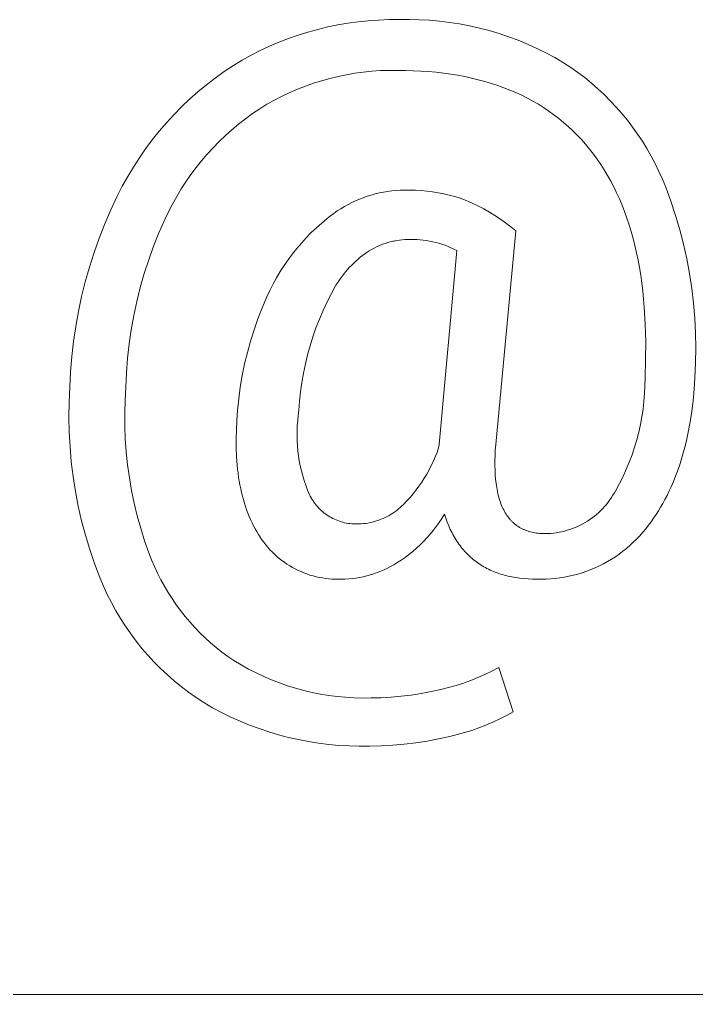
# Model space of a CAD drawing. Header units: millimetres. Extents: x 974 to 5700, y -47 to 3256.
# Drawn here: x 4299.4 to 4353.3, y 217.6 to 295.3 of the extents above; entities that cross this region are included whole.
import ezdxf

# ---------------------------------------------------------------- set-up
doc = ezdxf.new("R2010")
doc.units = ezdxf.units.MM
doc.header["$MEASUREMENT"] = 0
doc.layers.add('Domyślny', color=7, linetype='Continuous', true_color=0x000000)

msp = doc.modelspace()

# ---------------------------------------------------------------- linework, layer by layer
at = {"layer": 'Domyślny', "color": 18, "lineweight": 15, "true_color": 0x000000}
for p, q in [((4323.161, 294.539), (4323.954, 294.73)), ((4323.954, 294.73), (4324.753, 294.895)), ((4324.753, 294.895), (4325.558, 295.032)), ((4325.558, 295.032), (4326.366, 295.143)), ((4326.366, 295.143), (4327.178, 295.227)), ((4327.178, 295.227), (4327.992, 295.283)), ((4327.992, 295.283), (4328.807, 295.312)), ((4328.807, 295.312), (4329.623, 295.313)), ((4329.623, 295.313), (4330.432, 295.324)), ((4330.432, 295.324), (4331.241, 295.307)), ((4331.241, 295.307), (4332.049, 295.262)), ((4332.049, 295.262), (4332.855, 295.191)), ((4332.855, 295.191), (4333.658, 295.093)), ((4333.658, 295.093), (4334.457, 294.968)), ((4334.457, 294.968), (4335.252, 294.816)), ((4335.252, 294.816), (4336.041, 294.638)), ((4336.041, 294.638), (4336.823, 294.434)), ((4320.065, 293.512), (4320.826, 293.807)), ((4320.826, 293.807), (4321.596, 294.077)), ((4321.596, 294.077), (4322.374, 294.321)), ((4322.374, 294.321), (4323.161, 294.539)), ((4336.823, 294.434), (4337.599, 294.203)), ((4337.599, 294.203), (4338.366, 293.946)), ((4338.366, 293.946), (4339.124, 293.664)), ((4318.576, 292.845), (4319.315, 293.191)), ((4319.315, 293.191), (4320.065, 293.512)), ((4339.124, 293.664), (4339.873, 293.357)), ((4339.873, 293.357), (4340.61, 293.025)), ((4340.61, 293.025), (4341.336, 292.668)), ((4317.134, 292.08), (4317.849, 292.475)), ((4317.849, 292.475), (4318.576, 292.845)), ((4341.336, 292.668), (4342.05, 292.287)), ((4342.05, 292.287), (4342.75, 291.882)), ((4315.7, 291.172), (4316.434, 291.662)), ((4316.434, 291.662), (4317.134, 292.08)), ((4342.75, 291.882), (4343.324, 291.503)), ((4343.324, 291.503), (4343.884, 291.105)), ((4314.984, 290.658), (4315.7, 291.172)), ((4324.779, 290.787), (4324.118, 290.627)), ((4325.444, 290.924), (4324.779, 290.787)), ((4326.113, 291.039), (4325.444, 290.924)), ((4326.786, 291.131), (4326.113, 291.039)), ((4327.462, 291.2), (4326.786, 291.131)), ((4328.139, 291.245), (4327.462, 291.2)), ((4328.818, 291.268), (4328.139, 291.245)), ((4329.498, 291.268), (4328.818, 291.268)), ((4330.136, 291.262), (4329.498, 291.268)), ((4330.764, 291.244), (4330.136, 291.262)), ((4331.381, 291.213), (4330.764, 291.244)), ((4331.988, 291.17), (4331.381, 291.213)), ((4332.585, 291.115), (4331.988, 291.17)), ((4333.172, 291.048), (4332.585, 291.115)), ((4333.748, 290.968), (4333.172, 291.048)), ((4334.314, 290.876), (4333.748, 290.968)), ((4334.87, 290.772), (4334.314, 290.876)), ((4335.415, 290.655), (4334.87, 290.772)), ((4343.884, 291.105), (4344.431, 290.689)), ((4344.431, 290.689), (4344.963, 290.255)), ((4313.606, 289.557), (4314.286, 290.119)), ((4314.286, 290.119), (4314.984, 290.658)), ((4322.176, 290.014), (4321.543, 289.767)), ((4322.816, 290.241), (4322.176, 290.014)), ((4323.464, 290.445), (4322.816, 290.241)), ((4324.118, 290.627), (4323.464, 290.445)), ((4335.95, 290.526), (4335.415, 290.655)), ((4336.475, 290.385), (4335.95, 290.526)), ((4336.989, 290.232), (4336.475, 290.385)), ((4337.494, 290.066), (4336.989, 290.232)), ((4337.987, 289.888), (4337.494, 290.066)), ((4344.963, 290.255), (4345.481, 289.803)), ((4312.946, 288.972), (4313.606, 289.557)), ((4320.306, 289.208), (4319.702, 288.897)), ((4320.92, 289.498), (4320.306, 289.208)), ((4321.543, 289.767), (4320.92, 289.498)), ((4338.471, 289.698), (4337.987, 289.888)), ((4338.944, 289.496), (4338.471, 289.698)), ((4339.407, 289.281), (4338.944, 289.496)), ((4339.86, 289.054), (4339.407, 289.281)), ((4345.481, 289.803), (4345.983, 289.334)), ((4345.983, 289.334), (4346.47, 288.849)), ((4311.688, 287.736), (4312.307, 288.365)), ((4312.307, 288.365), (4312.946, 288.972)), ((4319.108, 288.566), (4318.527, 288.215)), ((4319.702, 288.897), (4319.108, 288.566)), ((4340.303, 288.815), (4339.86, 289.054)), ((4340.735, 288.564), (4340.303, 288.815)), ((4341.157, 288.3), (4340.735, 288.564)), ((4346.47, 288.849), (4346.94, 288.348)), ((4346.94, 288.348), (4347.393, 287.831)), ((4311.091, 287.087), (4311.688, 287.736)), ((4317.954, 287.824), (4317.394, 287.414)), ((4318.527, 288.215), (4317.954, 287.824)), ((4341.569, 288.024), (4341.157, 288.3)), ((4341.97, 287.736), (4341.569, 288.024)), ((4342.361, 287.435), (4341.97, 287.736)), ((4347.393, 287.831), (4347.828, 287.299)), ((4310.517, 286.418), (4311.091, 287.087)), ((4316.847, 286.986), (4316.315, 286.541)), ((4317.394, 287.414), (4316.847, 286.986)), ((4342.742, 287.122), (4342.361, 287.435)), ((4343.113, 286.797), (4342.742, 287.122)), ((4343.473, 286.46), (4343.113, 286.797)), ((4347.828, 287.299), (4348.246, 286.753)), ((4309.966, 285.729), (4310.517, 286.418)), ((4315.799, 286.077), (4315.297, 285.597)), ((4316.315, 286.541), (4315.799, 286.077)), ((4343.823, 286.111), (4343.473, 286.46)), ((4344.163, 285.749), (4343.823, 286.111)), ((4348.246, 286.753), (4348.645, 286.194)), ((4348.645, 286.194), (4349.025, 285.622)), ((4309.438, 285.023), (4309.966, 285.729)), ((4315.297, 285.597), (4314.812, 285.101)), ((4344.493, 285.375), (4344.163, 285.749)), ((4344.812, 284.988), (4344.493, 285.375)), ((4349.025, 285.622), (4349.386, 285.037)), ((4308.935, 284.298), (4309.438, 285.023)), ((4314.344, 284.589), (4313.893, 284.062)), ((4314.812, 285.101), (4314.344, 284.589)), ((4345.121, 284.592), (4344.812, 284.988)), ((4345.419, 284.184), (4345.121, 284.592)), ((4349.386, 285.037), (4349.727, 284.44)), ((4308.457, 283.557), (4308.935, 284.298)), ((4313.893, 284.062), (4313.459, 283.52)), ((4345.705, 283.765), (4345.419, 284.184)), ((4345.981, 283.335), (4345.705, 283.765)), ((4349.727, 284.44), (4350.048, 283.833)), ((4350.048, 283.833), (4350.349, 283.215)), ((4308.005, 282.8), (4308.457, 283.557)), ((4313.044, 282.964), (4312.647, 282.395)), ((4313.459, 283.52), (4313.044, 282.964)), ((4346.245, 282.894), (4345.981, 283.335)), ((4350.349, 283.215), (4350.629, 282.587)), ((4307.579, 282.028), (4308.005, 282.8)), ((4312.647, 282.395), (4312.269, 281.813)), ((4346.499, 282.441), (4346.245, 282.894)), ((4346.741, 281.978), (4346.499, 282.441)), ((4350.629, 282.587), (4350.888, 281.95)), ((4307.179, 281.242), (4307.579, 282.028)), ((4312.269, 281.813), (4311.911, 281.218)), ((4327.419, 281.331), (4327.74, 281.42)), ((4327.74, 281.42), (4328.064, 281.497)), ((4328.064, 281.497), (4328.391, 281.564)), ((4328.391, 281.564), (4328.72, 281.62)), ((4328.72, 281.62), (4329.051, 281.664)), ((4329.051, 281.664), (4329.382, 281.697)), ((4329.382, 281.697), (4329.715, 281.719)), ((4329.715, 281.719), (4330.048, 281.73)), ((4330.048, 281.73), (4330.5, 281.731)), ((4330.5, 281.731), (4330.952, 281.718)), ((4330.952, 281.718), (4331.403, 281.689)), ((4331.403, 281.689), (4331.854, 281.647)), ((4331.854, 281.647), (4332.302, 281.589)), ((4332.302, 281.589), (4332.748, 281.517)), ((4332.748, 281.517), (4333.192, 281.43)), ((4333.192, 281.43), (4333.632, 281.329)), ((4346.973, 281.503), (4346.741, 281.978)), ((4347.193, 281.017), (4346.973, 281.503)), ((4350.888, 281.95), (4351.3, 280.833)), ((4306.66, 280.143), (4307.179, 281.242)), ((4311.572, 280.613), (4311.254, 279.996)), ((4311.911, 281.218), (4311.572, 280.613)), ((4325.277, 280.414), (4325.569, 280.576)), ((4325.569, 280.576), (4325.866, 280.728)), ((4325.866, 280.728), (4326.168, 280.869)), ((4326.168, 280.869), (4326.475, 281)), ((4326.475, 281), (4326.786, 281.121)), ((4326.786, 281.121), (4327.1, 281.231)), ((4327.1, 281.231), (4327.419, 281.331)), ((4333.632, 281.329), (4334.07, 281.214)), ((4334.07, 281.214), (4334.503, 281.085)), ((4334.503, 281.085), (4334.983, 280.893)), ((4334.983, 280.893), (4335.457, 280.684)), ((4335.457, 280.684), (4335.923, 280.46)), ((4347.403, 280.52), (4347.193, 281.017)), ((4351.3, 280.833), (4351.674, 279.702)), ((4306.177, 279.027), (4306.66, 280.143)), ((4311.254, 279.996), (4310.956, 279.369)), ((4324.17, 279.672), (4324.438, 279.872)), ((4324.438, 279.872), (4324.711, 280.062)), ((4324.711, 280.062), (4324.991, 280.243)), ((4324.991, 280.243), (4325.277, 280.414)), ((4335.923, 280.46), (4336.382, 280.22)), ((4336.382, 280.22), (4336.832, 279.965)), ((4336.832, 279.965), (4337.274, 279.695)), ((4347.601, 280.012), (4347.403, 280.52)), ((4347.789, 279.492), (4347.601, 280.012)), ((4305.732, 277.896), (4306.177, 279.027)), ((4310.956, 279.369), (4310.496, 278.316)), ((4323.047, 278.725), (4323.472, 279.102)), ((4323.472, 279.102), (4323.91, 279.464)), ((4323.91, 279.464), (4324.17, 279.672)), ((4337.274, 279.695), (4337.706, 279.411)), ((4337.706, 279.411), (4338.128, 279.112)), ((4338.128, 279.112), (4338.54, 278.799)), ((4347.965, 278.962), (4347.789, 279.492)), ((4351.674, 279.702), (4352.01, 278.559)), ((4310.496, 278.316), (4310.071, 277.248)), ((4322.236, 277.927), (4322.635, 278.333)), ((4322.635, 278.333), (4323.047, 278.725)), ((4338.941, 278.472), (4337.336, 261.442)), ((4338.54, 278.799), (4338.941, 278.472)), ((4348.13, 278.42), (4347.965, 278.962)), ((4348.285, 277.867), (4348.13, 278.42)), ((4352.01, 278.559), (4352.308, 277.405)), ((4305.324, 276.751), (4305.732, 277.896)), ((4321.483, 277.076), (4321.852, 277.508)), ((4321.852, 277.508), (4322.236, 277.927)), ((4328.517, 277.474), (4328.417, 277.44)), ((4328.618, 277.507), (4328.517, 277.474)), ((4328.719, 277.538), (4328.618, 277.507)), ((4328.821, 277.568), (4328.719, 277.538)), ((4328.924, 277.595), (4328.821, 277.568)), ((4329.027, 277.621), (4328.924, 277.595)), ((4329.131, 277.645), (4329.027, 277.621)), ((4329.235, 277.667), (4329.131, 277.645)), ((4329.446, 277.706), (4329.235, 277.667)), ((4329.659, 277.738), (4329.446, 277.706)), ((4329.875, 277.763), (4329.659, 277.738)), ((4330.093, 277.781), (4329.875, 277.763)), ((4330.313, 277.792), (4330.093, 277.781)), ((4330.536, 277.795), (4330.313, 277.792)), ((4330.792, 277.794), (4330.536, 277.795)), ((4331.048, 277.784), (4330.792, 277.794)), ((4331.304, 277.766), (4331.048, 277.784)), ((4331.558, 277.74), (4331.304, 277.766)), ((4331.812, 277.705), (4331.558, 277.74)), ((4332.064, 277.663), (4331.812, 277.705)), ((4332.315, 277.611), (4332.064, 277.663)), ((4332.564, 277.552), (4332.315, 277.611)), ((4332.811, 277.485), (4332.564, 277.552)), ((4333.056, 277.409), (4332.811, 277.485)), ((4348.428, 277.303), (4348.285, 277.867)), ((4304.954, 275.593), (4305.324, 276.751)), ((4310.071, 277.248), (4309.682, 276.166)), ((4321.129, 276.632), (4321.483, 277.076)), ((4327.079, 276.767), (4326.897, 276.642)), ((4327.263, 276.884), (4327.079, 276.767)), ((4327.449, 276.995), (4327.263, 276.884)), ((4327.638, 277.098), (4327.449, 276.995)), ((4327.829, 277.194), (4327.638, 277.098)), ((4327.925, 277.239), (4327.829, 277.194)), ((4328.022, 277.283), (4327.925, 277.239)), ((4328.12, 277.325), (4328.022, 277.283)), ((4328.219, 277.365), (4328.12, 277.325)), ((4328.317, 277.403), (4328.219, 277.365)), ((4328.417, 277.44), (4328.317, 277.403)), ((4332.819, 261.442), (4334.235, 276.914)), ((4333.298, 277.326), (4333.056, 277.409)), ((4333.537, 277.234), (4333.298, 277.326)), ((4333.773, 277.135), (4333.537, 277.234)), ((4334.006, 277.028), (4333.773, 277.135)), ((4334.235, 276.914), (4334.006, 277.028)), ((4348.561, 276.728), (4348.428, 277.303)), ((4348.682, 276.142), (4348.561, 276.728)), ((4352.308, 277.405), (4352.566, 276.242)), ((4309.682, 276.166), (4309.329, 275.072)), ((4320.468, 275.707), (4320.791, 276.175)), ((4320.791, 276.175), (4321.129, 276.632)), ((4326.025, 275.911), (4325.857, 275.743)), ((4326.194, 276.072), (4326.025, 275.911)), ((4326.366, 276.225), (4326.194, 276.072)), ((4326.541, 276.371), (4326.366, 276.225)), ((4326.718, 276.51), (4326.541, 276.371)), ((4326.897, 276.642), (4326.718, 276.51)), ((4348.793, 275.544), (4348.682, 276.142)), ((4352.566, 276.242), (4352.785, 275.071)), ((4304.623, 274.424), (4304.954, 275.593)), ((4319.873, 274.739), (4320.162, 275.228)), ((4320.162, 275.228), (4320.468, 275.707)), ((4325.369, 275.197), (4325.211, 275.001)), ((4325.53, 275.387), (4325.369, 275.197)), ((4325.692, 275.569), (4325.53, 275.387)), ((4325.857, 275.743), (4325.692, 275.569)), ((4348.893, 274.936), (4348.793, 275.544)), ((4304.33, 273.244), (4304.623, 274.424)), ((4309.329, 275.072), (4309.013, 273.967)), ((4319.601, 274.24), (4319.873, 274.739)), ((4324.751, 274.369), (4324.603, 274.144)), ((4324.902, 274.587), (4324.751, 274.369)), ((4325.056, 274.797), (4324.902, 274.587)), ((4325.211, 275.001), (4325.056, 274.797)), ((4348.981, 274.316), (4348.893, 274.936)), ((4352.785, 275.071), (4352.964, 273.894)), ((4309.013, 273.967), (4308.735, 272.852)), ((4319.109, 273.215), (4319.346, 273.732)), ((4319.346, 273.732), (4319.601, 274.24)), ((4324.603, 274.144), (4324.239, 273.486)), ((4349.059, 273.685), (4348.981, 274.316)), ((4349.126, 273.043), (4349.059, 273.685)), ((4352.964, 273.894), (4353.104, 272.711)), ((4304.076, 272.055), (4304.33, 273.244)), ((4308.735, 272.852), (4308.493, 271.728)), ((4318.735, 272.351), (4319.109, 273.215)), ((4323.898, 272.817), (4323.58, 272.137)), ((4324.239, 273.486), (4323.898, 272.817)), ((4349.181, 272.39), (4349.126, 273.043)), ((4303.862, 270.859), (4304.076, 272.055)), ((4318.391, 271.475), (4318.735, 272.351)), ((4323.58, 272.137), (4323.285, 271.446)), ((4349.26, 271.05), (4349.181, 272.39)), ((4353.104, 272.711), (4353.204, 271.524)), ((4308.493, 271.728), (4308.289, 270.596)), ((4318.078, 270.588), (4318.391, 271.475)), ((4323.285, 271.446), (4323.013, 270.746)), ((4353.204, 271.524), (4353.263, 270.334)), ((4303.687, 269.656), (4303.862, 270.859)), ((4308.289, 270.596), (4308.124, 269.459)), ((4317.795, 269.69), (4318.078, 270.588)), ((4323.013, 270.746), (4322.765, 270.037)), ((4349.295, 269.665), (4349.26, 271.05)), ((4317.544, 268.784), (4317.795, 269.69)), ((4322.765, 270.037), (4322.541, 269.32)), ((4353.263, 270.334), (4353.283, 269.143)), ((4303.552, 268.448), (4303.687, 269.656)), ((4308.124, 269.459), (4307.996, 268.316)), ((4322.541, 269.32), (4322.341, 268.596)), ((4349.287, 268.236), (4349.295, 269.665)), ((4353.283, 269.143), (4353.262, 267.951)), ((4303.456, 267.236), (4303.552, 268.448)), ((4307.996, 268.316), (4307.907, 267.17)), ((4317.324, 267.869), (4317.544, 268.784)), ((4322.341, 268.596), (4322.165, 267.866)), ((4349.235, 266.762), (4349.287, 268.236)), ((4317.136, 266.946), (4317.324, 267.869)), ((4322.165, 267.866), (4322.014, 267.13)), ((4353.262, 267.951), (4353.201, 266.762)), ((4303.401, 266.022), (4303.456, 267.236)), ((4307.907, 267.17), (4307.856, 266.022)), ((4316.98, 266.018), (4317.136, 266.946)), ((4322.014, 267.13), (4321.888, 266.39)), ((4349.229, 266.137), (4349.235, 266.762)), ((4353.201, 266.762), (4353.143, 265.847)), ((4303.342, 264.831), (4303.401, 266.022)), ((4307.856, 266.022), (4307.795, 264.989)), ((4316.856, 265.086), (4316.98, 266.018)), ((4321.888, 266.39), (4321.787, 265.646)), ((4349.2, 265.512), (4349.229, 266.137)), ((4353.143, 265.847), (4353.061, 264.956)), ((4316.764, 264.149), (4316.856, 265.086)), ((4321.787, 265.646), (4321.71, 264.898)), ((4349.151, 264.889), (4349.2, 265.512)), ((4303.323, 263.638), (4303.342, 264.831)), ((4307.795, 264.989), (4307.769, 263.955)), ((4321.71, 264.898), (4321.659, 264.149)), ((4348.986, 263.651), (4349.079, 264.269)), ((4349.079, 264.269), (4349.151, 264.889)), ((4353.061, 264.956), (4352.957, 264.09)), ((4303.345, 262.446), (4303.323, 263.638)), ((4307.769, 263.955), (4307.776, 262.92)), ((4316.704, 263.372), (4316.764, 264.149)), ((4321.601, 263.75), (4321.556, 263.35)), ((4321.659, 264.149), (4321.601, 263.75)), ((4348.871, 263.036), (4348.986, 263.651)), ((4352.957, 264.09), (4352.83, 263.247)), ((4307.776, 262.92), (4307.818, 261.886)), ((4316.666, 262.616), (4316.704, 263.372)), ((4321.525, 262.948), (4321.507, 262.546)), ((4321.556, 263.35), (4321.525, 262.948)), ((4348.735, 262.426), (4348.871, 263.036)), ((4352.83, 263.247), (4352.679, 262.429)), ((4303.409, 261.255), (4303.345, 262.446)), ((4316.65, 261.881), (4316.666, 262.616)), ((4321.507, 262.546), (4321.502, 262.143)), ((4321.502, 262.143), (4321.512, 261.74)), ((4348.578, 261.821), (4348.735, 262.426)), ((4352.679, 262.429), (4352.506, 261.634)), ((4303.513, 260.067), (4303.409, 261.255)), ((4307.818, 261.886), (4307.893, 260.855)), ((4316.655, 261.168), (4316.65, 261.881)), ((4316.683, 260.477), (4316.655, 261.168)), ((4321.512, 261.74), (4321.534, 261.338)), ((4321.534, 261.338), (4321.571, 260.937)), ((4332.659, 260.814), (4332.787, 261.174)), ((4332.787, 261.174), (4332.819, 261.442)), ((4337.336, 261.442), (4337.305, 261.005)), ((4348.201, 260.63), (4348.4, 261.222)), ((4348.4, 261.222), (4348.578, 261.821)), ((4352.411, 261.246), (4352.311, 260.864)), ((4352.506, 261.634), (4352.411, 261.246)), ((4307.893, 260.855), (4308.002, 259.826)), ((4316.732, 259.806), (4316.683, 260.477)), ((4321.571, 260.937), (4321.62, 260.537)), ((4321.62, 260.537), (4321.684, 260.139)), ((4332.367, 260.108), (4332.518, 260.459)), ((4332.518, 260.459), (4332.659, 260.814)), ((4337.285, 260.581), (4337.274, 260.172)), ((4337.305, 261.005), (4337.285, 260.581)), ((4347.982, 260.044), (4348.201, 260.63)), ((4352.204, 260.488), (4352.092, 260.118)), ((4352.311, 260.864), (4352.204, 260.488)), ((4303.658, 258.883), (4303.513, 260.067)), ((4308.002, 259.826), (4308.145, 258.801)), ((4316.765, 259.479), (4316.732, 259.806)), ((4321.684, 260.139), (4321.76, 259.743)), ((4321.76, 259.743), (4321.85, 259.35)), ((4332.029, 259.423), (4332.203, 259.763)), ((4332.203, 259.763), (4332.367, 260.108)), ((4337.274, 260.172), (4337.273, 259.777)), ((4337.273, 259.777), (4337.282, 259.395)), ((4347.743, 259.467), (4347.982, 260.044)), ((4351.974, 259.754), (4351.85, 259.396)), ((4352.092, 260.118), (4351.974, 259.754)), ((4303.843, 257.705), (4303.658, 258.883)), ((4316.803, 259.157), (4316.765, 259.479)), ((4316.847, 258.841), (4316.803, 259.157)), ((4316.896, 258.53), (4316.847, 258.841)), ((4321.85, 259.35), (4321.953, 258.961)), ((4321.953, 258.961), (4322.069, 258.575)), ((4331.647, 258.761), (4331.843, 259.089)), ((4331.843, 259.089), (4332.029, 259.423)), ((4337.282, 259.395), (4337.301, 259.027)), ((4337.301, 259.027), (4337.33, 258.674)), ((4347.204, 258.339), (4347.483, 258.898)), ((4347.483, 258.898), (4347.743, 259.467)), ((4351.721, 259.044), (4351.586, 258.698)), ((4351.85, 259.396), (4351.721, 259.044)), ((4308.145, 258.801), (4308.321, 257.782)), ((4316.951, 258.224), (4316.896, 258.53)), ((4317.011, 257.924), (4316.951, 258.224)), ((4322.069, 258.575), (4322.198, 258.193)), ((4322.198, 258.193), (4322.339, 257.816)), ((4330.994, 257.82), (4331.222, 258.126)), ((4331.222, 258.126), (4331.439, 258.44)), ((4331.439, 258.44), (4331.647, 258.761)), ((4337.33, 258.674), (4337.369, 258.334)), ((4337.369, 258.334), (4337.392, 258.169)), ((4337.392, 258.169), (4337.417, 258.008)), ((4346.906, 257.79), (4347.204, 258.339)), ((4351.445, 258.358), (4351.298, 258.024)), ((4351.586, 258.698), (4351.445, 258.358)), ((4304.069, 256.534), (4303.843, 257.705)), ((4308.321, 257.782), (4308.531, 256.768)), ((4317.077, 257.629), (4317.011, 257.924)), ((4317.148, 257.339), (4317.077, 257.629)), ((4317.225, 257.055), (4317.148, 257.339)), ((4322.339, 257.816), (4322.493, 257.444)), ((4322.493, 257.444), (4322.558, 257.317)), ((4322.558, 257.317), (4322.627, 257.192)), ((4330.509, 257.23), (4330.756, 257.521)), ((4330.756, 257.521), (4330.994, 257.82)), ((4337.417, 258.008), (4337.445, 257.85)), ((4337.445, 257.85), (4337.476, 257.696)), ((4337.476, 257.696), (4337.509, 257.545)), ((4337.509, 257.545), (4337.544, 257.398)), ((4337.544, 257.398), (4337.582, 257.254)), ((4337.582, 257.254), (4337.622, 257.114)), ((4346.564, 257.213), (4346.684, 257.401)), ((4346.684, 257.401), (4346.798, 257.594)), ((4346.798, 257.594), (4346.906, 257.79)), ((4350.988, 257.375), (4350.824, 257.059)), ((4351.146, 257.696), (4350.988, 257.375)), ((4351.298, 258.024), (4351.146, 257.696)), ((4304.335, 255.372), (4304.069, 256.534)), ((4308.531, 256.768), (4308.773, 255.763)), ((4317.307, 256.776), (4317.225, 257.055)), ((4317.395, 256.502), (4317.307, 256.776)), ((4317.488, 256.234), (4317.395, 256.502)), ((4322.627, 257.192), (4322.7, 257.07)), ((4322.7, 257.07), (4322.777, 256.95)), ((4322.777, 256.95), (4322.858, 256.833)), ((4322.858, 256.833), (4322.943, 256.719)), ((4322.943, 256.719), (4323.032, 256.608)), ((4323.032, 256.608), (4323.125, 256.5)), ((4323.125, 256.5), (4323.222, 256.395)), ((4329.723, 256.424), (4329.856, 256.546)), ((4329.856, 256.546), (4329.985, 256.673)), ((4329.985, 256.673), (4330.252, 256.947)), ((4330.252, 256.947), (4330.509, 257.23)), ((4337.622, 257.114), (4337.665, 256.977)), ((4337.665, 256.977), (4337.71, 256.843)), ((4337.71, 256.843), (4337.758, 256.713)), ((4337.758, 256.713), (4337.808, 256.587)), ((4337.808, 256.587), (4337.861, 256.464)), ((4345.866, 256.34), (4346.018, 256.504)), ((4346.018, 256.504), (4346.163, 256.674)), ((4346.163, 256.674), (4346.303, 256.849)), ((4346.303, 256.849), (4346.436, 257.029)), ((4346.436, 257.029), (4346.564, 257.213)), ((4350.655, 256.75), (4350.48, 256.446)), ((4350.824, 257.059), (4350.655, 256.75)), ((4308.773, 255.763), (4309.049, 254.765)), ((4317.587, 255.971), (4317.488, 256.234)), ((4317.691, 255.713), (4317.587, 255.971)), ((4317.801, 255.461), (4317.691, 255.713)), ((4323.222, 256.395), (4323.322, 256.294)), ((4323.322, 256.294), (4323.425, 256.196)), ((4323.425, 256.196), (4323.532, 256.101)), ((4323.532, 256.101), (4323.642, 256.011)), ((4323.642, 256.011), (4323.755, 255.924)), ((4323.755, 255.924), (4323.871, 255.841)), ((4323.871, 255.841), (4323.989, 255.762)), ((4323.989, 255.762), (4324.111, 255.688)), ((4328.521, 255.628), (4328.682, 255.709)), ((4328.682, 255.709), (4328.841, 255.795)), ((4328.841, 255.795), (4328.997, 255.887)), ((4328.997, 255.887), (4329.149, 255.984)), ((4329.149, 255.984), (4329.298, 256.087)), ((4329.298, 256.087), (4329.444, 256.194)), ((4329.444, 256.194), (4329.585, 256.307)), ((4329.585, 256.307), (4329.723, 256.424)), ((4333.244, 255.886), (4333.039, 255.553)), ((4333.351, 255.568), (4333.244, 255.886)), ((4337.861, 256.464), (4337.916, 256.344)), ((4337.916, 256.344), (4337.974, 256.228)), ((4337.974, 256.228), (4338.034, 256.116)), ((4338.034, 256.116), (4338.097, 256.007)), ((4338.097, 256.007), (4338.162, 255.901)), ((4338.162, 255.901), (4338.23, 255.799)), ((4338.23, 255.799), (4338.3, 255.7)), ((4338.3, 255.7), (4338.372, 255.605)), ((4345.028, 255.6), (4345.206, 255.736)), ((4345.206, 255.736), (4345.379, 255.878)), ((4345.379, 255.878), (4345.547, 256.027)), ((4345.547, 256.027), (4345.709, 256.18)), ((4345.709, 256.18), (4345.866, 256.34)), ((4350.112, 255.857), (4349.92, 255.572)), ((4350.299, 256.149), (4350.112, 255.857)), ((4350.48, 256.446), (4350.299, 256.149)), ((4304.641, 254.219), (4304.335, 255.372)), ((4317.916, 255.214), (4317.801, 255.461)), ((4318.037, 254.973), (4317.916, 255.214)), ((4318.163, 254.737), (4318.037, 254.973)), ((4324.111, 255.688), (4324.235, 255.617)), ((4324.235, 255.617), (4324.361, 255.551)), ((4324.361, 255.551), (4324.489, 255.489)), ((4324.489, 255.489), (4324.619, 255.432)), ((4324.619, 255.432), (4324.752, 255.379)), ((4324.752, 255.379), (4324.886, 255.331)), ((4324.886, 255.331), (4325.021, 255.287)), ((4325.021, 255.287), (4325.158, 255.248)), ((4325.158, 255.248), (4325.297, 255.214)), ((4325.297, 255.214), (4325.436, 255.185)), ((4325.436, 255.185), (4325.576, 255.16)), ((4325.576, 255.16), (4325.717, 255.14)), ((4325.717, 255.14), (4325.859, 255.125)), ((4325.859, 255.125), (4326.001, 255.115)), ((4326.001, 255.115), (4326.143, 255.11)), ((4326.143, 255.11), (4326.286, 255.11)), ((4326.286, 255.11), (4326.428, 255.114)), ((4326.428, 255.114), (4326.609, 255.124)), ((4326.609, 255.124), (4326.789, 255.139)), ((4326.789, 255.139), (4326.969, 255.161)), ((4326.969, 255.161), (4327.147, 255.189)), ((4327.147, 255.189), (4327.325, 255.222)), ((4327.325, 255.222), (4327.501, 255.263)), ((4327.501, 255.263), (4327.676, 255.309)), ((4327.676, 255.309), (4327.849, 255.361)), ((4327.849, 255.361), (4328.02, 255.419)), ((4328.02, 255.419), (4328.189, 255.483)), ((4328.189, 255.483), (4328.356, 255.552)), ((4328.356, 255.552), (4328.521, 255.628)), ((4332.824, 255.228), (4332.597, 254.911)), ((4333.039, 255.553), (4332.824, 255.228)), ((4333.466, 255.259), (4333.351, 255.568)), ((4333.589, 254.961), (4333.466, 255.259)), ((4333.654, 254.816), (4333.589, 254.961)), ((4338.372, 255.605), (4338.447, 255.513)), ((4338.447, 255.513), (4338.486, 255.469)), ((4338.486, 255.469), (4338.525, 255.425)), ((4338.525, 255.425), (4338.565, 255.382)), ((4338.565, 255.382), (4338.605, 255.34)), ((4338.605, 255.34), (4338.646, 255.299)), ((4338.646, 255.299), (4338.688, 255.259)), ((4338.688, 255.259), (4338.73, 255.219)), ((4338.73, 255.219), (4338.773, 255.181)), ((4338.773, 255.181), (4338.816, 255.143)), ((4338.816, 255.143), (4338.86, 255.106)), ((4338.86, 255.106), (4338.905, 255.07)), ((4338.905, 255.07), (4338.95, 255.035)), ((4338.95, 255.035), (4338.996, 255.001)), ((4338.996, 255.001), (4339.042, 254.968)), ((4339.042, 254.968), (4339.09, 254.935)), ((4339.09, 254.935), (4339.137, 254.904)), ((4343.668, 254.832), (4343.873, 254.921)), ((4343.873, 254.921), (4344.075, 255.017)), ((4344.075, 255.017), (4344.274, 255.12)), ((4344.274, 255.12), (4344.469, 255.231)), ((4344.469, 255.231), (4344.659, 255.347)), ((4344.659, 255.347), (4344.846, 255.471)), ((4344.846, 255.471), (4345.028, 255.6)), ((4349.518, 255.02), (4349.295, 254.729)), ((4349.722, 255.293), (4349.518, 255.02)), ((4349.92, 255.572), (4349.722, 255.293)), ((4304.986, 253.077), (4304.641, 254.219)), ((4309.049, 254.765), (4309.357, 253.778)), ((4318.295, 254.506), (4318.163, 254.737)), ((4318.433, 254.28), (4318.295, 254.506)), ((4318.567, 254.064), (4318.433, 254.28)), ((4332.113, 254.3), (4331.855, 254.007)), ((4332.36, 254.601), (4332.113, 254.3)), ((4332.597, 254.911), (4332.36, 254.601)), ((4333.72, 254.673), (4333.654, 254.816)), ((4333.789, 254.533), (4333.72, 254.673)), ((4333.859, 254.396), (4333.789, 254.533)), ((4333.932, 254.26), (4333.859, 254.396)), ((4334.006, 254.128), (4333.932, 254.26)), ((4339.137, 254.904), (4339.186, 254.873)), ((4339.186, 254.873), (4339.235, 254.843)), ((4339.235, 254.843), (4339.284, 254.814)), ((4339.284, 254.814), (4339.335, 254.786)), ((4339.335, 254.786), (4339.385, 254.759)), ((4339.385, 254.759), (4339.437, 254.732)), ((4339.437, 254.732), (4339.489, 254.707)), ((4339.489, 254.707), (4339.542, 254.682)), ((4339.542, 254.682), (4339.595, 254.658)), ((4339.595, 254.658), (4339.649, 254.636)), ((4339.649, 254.636), (4339.704, 254.613)), ((4339.704, 254.613), (4339.759, 254.592)), ((4339.759, 254.592), (4339.871, 254.552)), ((4339.871, 254.552), (4339.986, 254.516)), ((4339.986, 254.516), (4340.103, 254.483)), ((4340.103, 254.483), (4340.223, 254.454)), ((4340.223, 254.454), (4340.345, 254.428)), ((4340.345, 254.428), (4340.47, 254.405)), ((4340.47, 254.405), (4340.597, 254.386)), ((4340.597, 254.386), (4340.727, 254.371)), ((4340.727, 254.371), (4340.859, 254.359)), ((4340.859, 254.359), (4340.994, 254.35)), ((4340.994, 254.35), (4341.131, 254.345)), ((4341.131, 254.345), (4341.271, 254.343)), ((4341.271, 254.343), (4341.494, 254.349)), ((4341.494, 254.349), (4341.718, 254.363)), ((4341.718, 254.363), (4341.94, 254.385)), ((4341.94, 254.385), (4342.162, 254.414)), ((4342.162, 254.414), (4342.383, 254.451)), ((4342.383, 254.451), (4342.602, 254.496)), ((4342.602, 254.496), (4342.82, 254.548)), ((4342.82, 254.548), (4343.035, 254.608)), ((4343.035, 254.608), (4343.249, 254.675)), ((4343.249, 254.675), (4343.46, 254.75)), ((4343.46, 254.75), (4343.668, 254.832)), ((4348.818, 254.171), (4348.565, 253.905)), ((4349.061, 254.446), (4348.818, 254.171)), ((4349.295, 254.729), (4349.061, 254.446)), ((4309.357, 253.778), (4309.697, 252.801)), ((4318.709, 253.853), (4318.567, 254.064)), ((4318.858, 253.648), (4318.709, 253.853)), ((4319.015, 253.447), (4318.858, 253.648)), ((4319.178, 253.252), (4319.015, 253.447)), ((4331.31, 253.448), (4331.024, 253.184)), ((4331.587, 253.723), (4331.31, 253.448)), ((4331.855, 254.007), (4331.587, 253.723)), ((4334.083, 253.998), (4334.006, 254.128)), ((4334.161, 253.87), (4334.083, 253.998)), ((4334.242, 253.745), (4334.161, 253.87)), ((4334.324, 253.622), (4334.242, 253.745)), ((4334.408, 253.502), (4334.324, 253.622)), ((4334.495, 253.385), (4334.408, 253.502)), ((4334.583, 253.27), (4334.495, 253.385)), ((4348.034, 253.399), (4347.755, 253.16)), ((4348.304, 253.648), (4348.034, 253.399)), ((4348.565, 253.905), (4348.304, 253.648)), ((4305.371, 251.948), (4304.986, 253.077)), ((4309.697, 252.801), (4309.908, 252.255)), ((4319.347, 253.062), (4319.178, 253.252)), ((4319.524, 252.879), (4319.347, 253.062)), ((4319.706, 252.701), (4319.524, 252.879)), ((4319.894, 252.531), (4319.706, 252.701)), ((4330.425, 252.684), (4330.113, 252.45)), ((4330.729, 252.929), (4330.425, 252.684)), ((4331.024, 253.184), (4330.729, 252.929)), ((4334.674, 253.157), (4334.583, 253.27)), ((4334.766, 253.047), (4334.674, 253.157)), ((4334.86, 252.94), (4334.766, 253.047)), ((4334.957, 252.835), (4334.86, 252.94)), ((4335.055, 252.732), (4334.957, 252.835)), ((4335.155, 252.633), (4335.055, 252.732)), ((4335.258, 252.535), (4335.155, 252.633)), ((4347.175, 252.712), (4346.873, 252.503)), ((4347.469, 252.931), (4347.175, 252.712)), ((4347.755, 253.16), (4347.469, 252.931)), ((4305.794, 250.833), (4305.371, 251.948)), ((4309.908, 252.255), (4310.137, 251.718)), ((4320.088, 252.366), (4319.894, 252.531)), ((4320.288, 252.209), (4320.088, 252.366)), ((4320.493, 252.058), (4320.288, 252.209)), ((4320.703, 251.915), (4320.493, 252.058)), ((4320.918, 251.779), (4320.703, 251.915)), ((4329.217, 251.862), (4328.962, 251.719)), ((4329.466, 252.014), (4329.217, 251.862)), ((4329.793, 252.226), (4329.466, 252.014)), ((4330.113, 252.45), (4329.793, 252.226)), ((4335.362, 252.44), (4335.258, 252.535)), ((4335.468, 252.348), (4335.362, 252.44)), ((4335.577, 252.258), (4335.468, 252.348)), ((4335.687, 252.171), (4335.577, 252.258)), ((4335.799, 252.086), (4335.687, 252.171)), ((4335.913, 252.004), (4335.799, 252.086)), ((4336.03, 251.924), (4335.913, 252.004)), ((4336.148, 251.847), (4336.03, 251.924)), ((4336.268, 251.772), (4336.148, 251.847)), ((4345.928, 251.94), (4345.6, 251.774)), ((4346.249, 252.116), (4345.928, 251.94)), ((4346.565, 252.304), (4346.249, 252.116)), ((4346.873, 252.503), (4346.565, 252.304)), ((4310.137, 251.718), (4310.384, 251.187)), ((4310.384, 251.187), (4310.648, 250.666)), ((4321.137, 251.65), (4320.918, 251.779)), ((4321.361, 251.529), (4321.137, 251.65)), ((4321.589, 251.416), (4321.361, 251.529)), ((4321.82, 251.311), (4321.589, 251.416)), ((4322.055, 251.214), (4321.82, 251.311)), ((4322.294, 251.125), (4322.055, 251.214)), ((4322.535, 251.044), (4322.294, 251.125)), ((4322.779, 250.972), (4322.535, 251.044)), ((4327.346, 251.052), (4327.064, 250.974)), ((4327.624, 251.14), (4327.346, 251.052)), ((4327.9, 251.237), (4327.624, 251.14)), ((4328.171, 251.343), (4327.9, 251.237)), ((4328.439, 251.459), (4328.171, 251.343)), ((4328.703, 251.585), (4328.439, 251.459)), ((4328.962, 251.719), (4328.703, 251.585)), ((4336.39, 251.7), (4336.268, 251.772)), ((4336.515, 251.631), (4336.39, 251.7)), ((4336.641, 251.563), (4336.515, 251.631)), ((4336.769, 251.499), (4336.641, 251.563)), ((4336.899, 251.437), (4336.769, 251.499)), ((4337.032, 251.377), (4336.899, 251.437)), ((4337.166, 251.32), (4337.032, 251.377)), ((4337.302, 251.266), (4337.166, 251.32)), ((4337.44, 251.214), (4337.302, 251.266)), ((4337.581, 251.165), (4337.44, 251.214)), ((4337.723, 251.118), (4337.581, 251.165)), ((4337.867, 251.073), (4337.723, 251.118)), ((4338.013, 251.032), (4337.867, 251.073)), ((4338.162, 250.992), (4338.013, 251.032)), ((4343.889, 251.118), (4343.535, 251.023)), ((4344.24, 251.226), (4343.889, 251.118)), ((4344.587, 251.345), (4344.24, 251.226)), ((4344.93, 251.476), (4344.587, 251.345)), ((4345.268, 251.619), (4344.93, 251.476)), ((4345.6, 251.774), (4345.268, 251.619)), ((4306.077, 250.159), (4305.794, 250.833)), ((4310.648, 250.666), (4310.93, 250.153)), ((4323.025, 250.908), (4322.779, 250.972)), ((4323.273, 250.852), (4323.025, 250.908)), ((4323.523, 250.805), (4323.273, 250.852)), ((4323.775, 250.767), (4323.523, 250.805)), ((4324.027, 250.738), (4323.775, 250.767)), ((4324.281, 250.717), (4324.027, 250.738)), ((4324.535, 250.705), (4324.281, 250.717)), ((4324.789, 250.702), (4324.535, 250.705)), ((4325.043, 250.707), (4324.789, 250.702)), ((4325.335, 250.715), (4325.043, 250.707)), ((4325.626, 250.733), (4325.335, 250.715)), ((4325.917, 250.762), (4325.626, 250.733)), ((4326.206, 250.8), (4325.917, 250.762)), ((4326.494, 250.848), (4326.206, 250.8)), ((4326.78, 250.906), (4326.494, 250.848)), ((4327.064, 250.974), (4326.78, 250.906)), ((4338.312, 250.956), (4338.162, 250.992)), ((4338.464, 250.921), (4338.312, 250.956)), ((4338.618, 250.89), (4338.464, 250.921)), ((4338.775, 250.861), (4338.618, 250.89)), ((4338.933, 250.834), (4338.775, 250.861)), ((4339.255, 250.788), (4338.933, 250.834)), ((4339.586, 250.753), (4339.255, 250.788)), ((4339.924, 250.728), (4339.586, 250.753)), ((4340.271, 250.712), (4339.924, 250.728)), ((4340.625, 250.707), (4340.271, 250.712)), ((4340.992, 250.703), (4340.625, 250.707)), ((4341.359, 250.711), (4340.992, 250.703)), ((4341.726, 250.732), (4341.359, 250.711)), ((4342.091, 250.765), (4341.726, 250.732)), ((4342.455, 250.811), (4342.091, 250.765)), ((4342.817, 250.869), (4342.455, 250.811)), ((4343.177, 250.94), (4342.817, 250.869)), ((4343.535, 251.023), (4343.177, 250.94)), ((4306.383, 249.494), (4306.077, 250.159)), ((4306.712, 248.841), (4306.383, 249.494)), ((4310.93, 250.153), (4311.228, 249.651)), ((4311.228, 249.651), (4311.543, 249.158)), ((4307.064, 248.2), (4306.712, 248.841)), ((4311.543, 249.158), (4311.874, 248.676)), ((4307.438, 247.571), (4307.064, 248.2)), ((4311.874, 248.676), (4312.22, 248.205)), ((4312.22, 248.205), (4312.583, 247.746)), ((4307.834, 246.956), (4307.438, 247.571)), ((4312.583, 247.746), (4312.96, 247.299)), ((4312.96, 247.299), (4313.352, 246.865)), ((4308.251, 246.355), (4307.834, 246.956)), ((4313.352, 246.865), (4313.758, 246.444)), ((4313.758, 246.444), (4314.177, 246.037)), ((4308.688, 245.768), (4308.251, 246.355)), ((4309.146, 245.198), (4308.688, 245.768)), ((4314.177, 246.037), (4314.61, 245.644)), ((4314.61, 245.644), (4315.056, 245.266)), ((4309.623, 244.643), (4309.146, 245.198)), ((4315.056, 245.266), (4315.514, 244.903)), ((4315.514, 244.903), (4315.984, 244.555)), ((4310.12, 244.106), (4309.623, 244.643)), ((4310.634, 243.586), (4310.12, 244.106)), ((4315.984, 244.555), (4316.465, 244.223)), ((4316.465, 244.223), (4317.044, 243.873)), ((4311.167, 243.084), (4310.634, 243.586)), ((4317.044, 243.873), (4317.635, 243.543)), ((4317.635, 243.543), (4318.237, 243.234)), ((4336.483, 243.116), (4337.04, 243.384)), ((4337.04, 243.384), (4337.588, 243.672)), ((4337.588, 243.672), (4338.721, 240.146)), ((4311.716, 242.601), (4311.167, 243.084)), ((4312.282, 242.138), (4311.716, 242.601)), ((4318.237, 243.234), (4318.849, 242.946)), ((4318.849, 242.946), (4319.471, 242.68)), ((4319.471, 242.68), (4320.102, 242.436)), ((4334.76, 242.429), (4335.342, 242.638)), ((4335.342, 242.638), (4335.917, 242.867)), ((4335.917, 242.867), (4336.483, 243.116)), ((4312.864, 241.695), (4312.282, 242.138)), ((4320.102, 242.436), (4320.741, 242.213)), ((4320.741, 242.213), (4321.388, 242.013)), ((4321.388, 242.013), (4322.041, 241.836)), ((4322.041, 241.836), (4322.699, 241.681)), ((4331.402, 241.599), (4332.192, 241.749)), ((4332.192, 241.749), (4332.976, 241.925)), ((4332.976, 241.925), (4333.576, 242.072)), ((4333.576, 242.072), (4334.172, 242.241)), ((4334.172, 242.241), (4334.76, 242.429)), ((4313.461, 241.272), (4312.864, 241.695)), ((4314.073, 240.87), (4313.461, 241.272)), ((4322.699, 241.681), (4323.363, 241.549)), ((4323.363, 241.549), (4324.031, 241.44)), ((4324.031, 241.44), (4324.702, 241.355)), ((4324.702, 241.355), (4325.376, 241.293)), ((4325.376, 241.293), (4326.051, 241.254)), ((4326.051, 241.254), (4326.728, 241.239)), ((4326.728, 241.239), (4327.404, 241.248)), ((4327.404, 241.248), (4328.208, 241.265)), ((4328.208, 241.265), (4329.01, 241.309)), ((4329.01, 241.309), (4329.811, 241.379)), ((4329.811, 241.379), (4330.608, 241.476)), ((4330.608, 241.476), (4331.402, 241.599)), ((4314.778, 240.464), (4314.073, 240.87)), ((4315.496, 240.081), (4314.778, 240.464)), ((4316.227, 239.723), (4315.496, 240.081)), ((4316.969, 239.389), (4316.227, 239.723)), ((4317.722, 239.08), (4316.969, 239.389)), ((4337.659, 239.574), (4337.114, 239.316)), ((4338.195, 239.851), (4337.659, 239.574)), ((4338.721, 240.146), (4338.195, 239.851)), ((4318.485, 238.796), (4317.722, 239.08)), ((4319.256, 238.538), (4318.485, 238.796)), ((4335.429, 238.657), (4334.853, 238.478)), ((4335.998, 238.857), (4335.429, 238.657)), ((4336.56, 239.077), (4335.998, 238.857)), ((4337.114, 239.316), (4336.56, 239.077)), ((4320.036, 238.305), (4319.256, 238.538)), ((4320.823, 238.099), (4320.036, 238.305)), ((4321.617, 237.919), (4320.823, 238.099)), ((4322.416, 237.765), (4321.617, 237.919)), ((4332.783, 237.974), (4331.876, 237.8)), ((4333.684, 238.179), (4332.783, 237.974)), ((4334.271, 238.318), (4333.684, 238.179)), ((4334.853, 238.478), (4334.271, 238.318)), ((4323.22, 237.638), (4322.416, 237.765)), ((4324.028, 237.538), (4323.22, 237.638)), ((4324.838, 237.465), (4324.028, 237.538)), ((4325.651, 237.419), (4324.838, 237.465)), ((4326.464, 237.399), (4325.651, 237.419)), ((4327.278, 237.407), (4326.464, 237.399)), ((4328.202, 237.422), (4327.278, 237.407)), ((4329.125, 237.469), (4328.202, 237.422)), ((4330.045, 237.548), (4329.125, 237.469)), ((4330.963, 237.658), (4330.045, 237.548)), ((4331.876, 237.8), (4330.963, 237.658)), ((3913.935, 217.605), (5700.163, 217.605))]:
    msp.add_line(p, q, dxfattribs=at)

doc.saveas('drawing.dxf')
